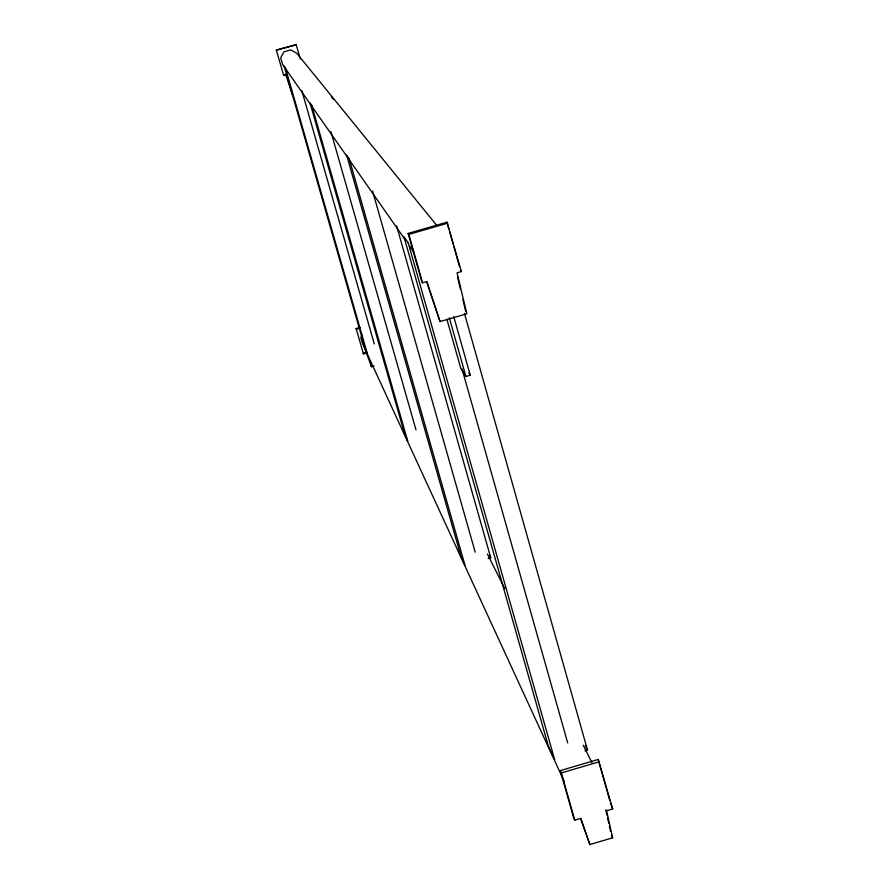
<?xml version="1.0" encoding="UTF-8"?>
<svg xmlns="http://www.w3.org/2000/svg" width="889" height="889" viewBox="0 0 889 889"><rect width="100%" height="100%" fill="white"/><g stroke="black" fill="none" stroke-linecap="round" stroke-linejoin="round"><path stroke-width="1.33" d="M362.145 335.142L360.812 337.509L362.679 343.999L564.115 781.242M584.995 750.872L587.529 750.127L464.436 313.361M589.84 844.55L580.839 818.358L574.75 820.158L573.649 817.747L560.303 770.619L598.219 759.439L612.677 808.957L606.587 810.757L612.632 837.816L589.84 844.55L580.628 818.558M560.303 770.619L561.37 772.93L599.386 761.717M440.022 321.562L466.836 313.784L457.068 272.812L461.402 271.556L446.978 222.194L408.151 233.429L421.831 281.713L422.564 282.802L426.92 281.546L440.022 321.562L426.598 281.746M488.172 558.536L490.75 557.792L396.616 225.873M446.911 319.273L460.791 368.402L465.903 376.492L470.281 375.214L453.734 316.584M408.151 233.429L408.851 234.396L447.778 223.139M363.479 353.9L363.19 353.255L366.324 352.344L366.624 352.989L363.479 353.9L356.111 328.53L360.012 327.396M359 328.385L356.389 329.141L356.111 328.53M371.08 366.079L371.38 366.735L373.991 365.979M276.323 50.128L296.304 44.694L276.323 50.128L283.613 75.187L285.825 74.543L283.613 75.187M436.321 224.884L296.704 53.218L290.67 49.873L284.036 51.773L280.691 57.818L282.591 64.464L347.688 157.542M331.353 96.801L333.319 99.224M460.58 270.489L461.402 271.556M350.077 160.953L405.651 240.419M409.618 246.086L413.585 251.765M292.425 94.779L285.636 74.265M468.803 372.913L470.281 375.214M489.528 555.369L490.75 557.792M585.218 745.538L587.529 750.127M487.383 553.969L504.808 588.74M583.195 745.204L591.907 762.584M612.677 808.957L610.387 802.645M611.432 835.349L612.632 837.816M366.324 352.344L371.38 366.735M301.849 90.645L374.291 343.965M372.558 191.002L475.226 552.225M330.908 131.628L416.008 429.943M296.093 44.45L300.404 59.052M449.345 317.862L465.903 376.492M462.036 368.968L567.715 742.948M408.851 234.396L422.564 282.802M561.37 772.93L574.75 820.158M446.978 222.194L448.823 228.729M449.556 231.329L453.223 244.386M453.957 246.998L459.469 266.578M598.219 759.439L609.643 800.022M457.513 277.024L460.335 288.881M462.847 299.426L465.68 311.294M605.709 809.712L606.92 815.113M607.52 817.813L608.732 823.203M609.332 825.903L610.532 831.304M285.469 67.942L284.213 66.153L365.246 349.044L367.19 353.244L285.469 67.942M311.772 105.424L310.017 102.935L404.984 435.188L407.673 441.022L311.772 105.424M408.24 242.941L404.006 236.896L548.28 745.893L554.692 759.806L408.24 242.941M349.21 158.787L346.621 155.097L461.047 556.747L465.003 565.326L349.21 158.787"/></g></svg>
